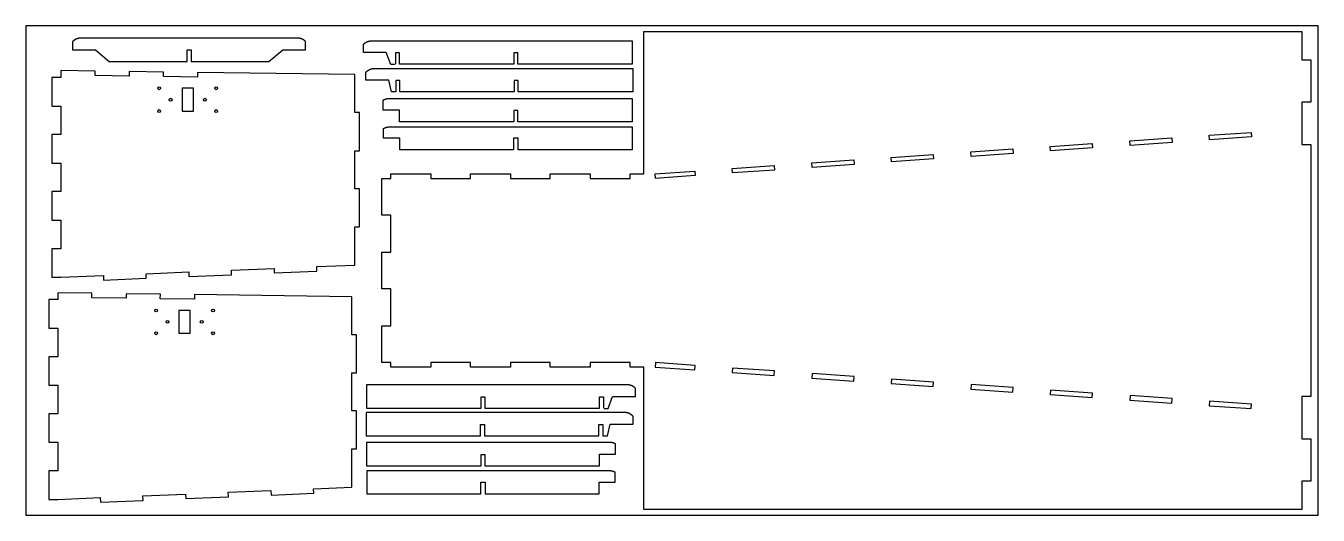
# Model space of a CAD drawing. Header units: inches. Extents: x -1514 to 1282, y -2074 to 286.
# Drawn here: x -571.7 to -458.2, y -513.2 to -470.2 of the extents above; entities that cross this region are included whole.
import ezdxf

# ---------------------------------------------------------------- set-up
doc = ezdxf.new("R2010")
doc.units = ezdxf.units.IN
doc.header["$LTSCALE"] = 0.1
doc.header["$MEASUREMENT"] = 0
doc.layers.add('pic', color=1, linetype='Continuous')

msp = doc.modelspace()

# ---------------------------------------------------------------- linework, layer by layer
at = {"color": 7, "linetype": 'Continuous', "lineweight": 25}
for points in [[(-459.62124, -510.17943), (-459.62124, -512.67943), (-517.42124, -512.67943), (-517.42124, -500.17943), (-518.62124, -500.17943), (-518.62124, -499.77917), (-522.12124, -499.77917), (-522.12124, -500.17917), (-525.62124, -500.17917), (-525.62124, -499.77917), (-529.12124, -499.77917), (-529.12124, -500.17943), (-532.62124, -500.17943), (-532.62124, -499.77917), (-536.12124, -499.77917), (-536.12124, -500.17943), (-539.62124, -500.17943), (-539.62124, -499.77917), (-540.42124, -499.77917), (-540.42124, -496.54015), (-539.62124, -496.54015), (-539.62124, -493.29966), (-540.42124, -493.29966), (-540.42124, -490.06063), (-539.62124, -490.06063), (-539.62124, -486.82015), (-540.42124, -486.82015), (-540.42124, -483.58112), (-539.62124, -483.58112), (-539.62124, -483.18086), (-536.12124, -483.18086), (-536.12124, -483.58112), (-532.62124, -483.58112), (-532.62124, -483.18086), (-529.12124, -483.18086), (-529.12124, -483.58112), (-525.62124, -483.58112), (-525.62124, -483.18112), (-522.12124, -483.18112), (-522.12124, -483.58112), (-518.62124, -483.58112), (-518.62124, -483.18086), (-517.42124, -483.18086), (-517.42124, -470.68086), (-459.62124, -470.68086), (-459.62124, -473.18086), (-458.82124, -473.18086), (-458.82124, -476.8995), (-459.62124, -476.8995), (-459.62124, -480.61815), (-458.82124, -480.61815), (-458.82124, -502.74215), (-459.62124, -502.74215), (-459.62124, -506.46079), (-458.82124, -506.46079), (-458.82124, -510.17943)], [(-557.5123, -473.30359), (-557.5123, -472.30359), (-557.16228, -472.30359), (-557.16392, -473.30359), (-550.33739, -473.30359), (-549.12472, -472.28345), (-547.10884, -472.28345), (-547.10884, -471.56116), (-547.11854, -471.55157), (-547.12086, -471.54929), (-547.12318, -471.54702), (-547.12552, -471.54476), (-547.12786, -471.54251), (-547.13021, -471.54026), (-547.13257, -471.53802), (-547.13494, -471.53579), (-547.13731, -471.53357), (-547.1397, -471.53135), (-547.14209, -471.52915), (-547.14449, -471.52695), (-547.14689, -471.52475), (-547.14931, -471.52257), (-547.15173, -471.52039), (-547.15416, -471.51822), (-547.15659, -471.51606), (-547.15904, -471.51391), (-547.16149, -471.51176), (-547.16395, -471.50962), (-547.16642, -471.5075), (-547.16889, -471.50537), (-547.17137, -471.50326), (-547.17386, -471.50115), (-547.17635, -471.49906), (-547.17886, -471.49697), (-547.18137, -471.49488), (-547.18388, -471.49281), (-547.18641, -471.49074), (-547.18894, -471.48869), (-547.19148, -471.48664), (-547.19402, -471.4846), (-547.19658, -471.48256), (-547.19913, -471.48054), (-547.2017, -471.47852), (-547.20427, -471.47651), (-547.20685, -471.47451), (-547.20944, -471.47252), (-547.21203, -471.47053), (-547.21463, -471.46856), (-547.21723, -471.46659), (-547.21984, -471.46463), (-547.22246, -471.46268), (-547.22509, -471.46074), (-547.22772, -471.45881), (-547.23035, -471.45688), (-547.233, -471.45496), (-547.23565, -471.45305), (-547.2383, -471.45115), (-547.24096, -471.44926), (-547.24363, -471.44738), (-547.2463, -471.4455), (-547.24898, -471.44364), (-547.25167, -471.44178), (-547.25436, -471.43993), (-547.25706, -471.43809), (-547.25976, -471.43626), (-547.26247, -471.43444), (-547.26518, -471.43262), (-547.26791, -471.43082), (-547.27063, -471.42902), (-547.27336, -471.42723), (-547.2761, -471.42545), (-547.27884, -471.42368), (-547.28159, -471.42192), (-547.28434, -471.42016), (-547.2871, -471.41842), (-547.28986, -471.41668), (-547.29263, -471.41496), (-547.29541, -471.41324), (-547.29819, -471.41153), (-547.30097, -471.40983), (-547.30376, -471.40814), (-547.30656, -471.40646), (-547.30936, -471.40478), (-547.31216, -471.40312), (-547.31497, -471.40147), (-547.31778, -471.39982), (-547.3206, -471.39818), (-547.32343, -471.39656), (-547.32626, -471.39494), (-547.32909, -471.39333), (-547.33193, -471.39173), (-547.33477, -471.39014), (-547.33762, -471.38855), (-547.34047, -471.38698), (-547.34332, -471.38542), (-547.34618, -471.38386), (-547.34905, -471.38232), (-547.35192, -471.38078), (-547.35479, -471.37926), (-547.35767, -471.37774), (-547.36055, -471.37623), (-547.36344, -471.37473), (-547.36633, -471.37324), (-547.36922, -471.37177), (-547.37212, -471.3703), (-547.37502, -471.36883), (-547.37793, -471.36738), (-547.38084, -471.36594), (-547.38375, -471.36451), (-547.38667, -471.36309), (-547.38959, -471.36168), (-547.39252, -471.36027), (-547.39545, -471.35888), (-547.39838, -471.35749), (-547.40132, -471.35612), (-547.40426, -471.35475), (-547.40721, -471.35339), (-547.41016, -471.35205), (-547.41312, -471.35071), (-547.41609, -471.34937), (-547.41905, -471.34805), (-547.42203, -471.34674), (-547.425, -471.34544), (-547.42798, -471.34414), (-547.43097, -471.34286), (-547.43396, -471.34158), (-547.43696, -471.34031), (-547.43997, -471.33905), (-547.44596, -471.33656), (-547.45199, -471.33411), (-547.45803, -471.33169), (-547.46409, -471.32931), (-547.47017, -471.32697), (-547.47626, -471.32466), (-547.48236, -471.32239), (-547.48848, -471.32015), (-547.49462, -471.31795), (-547.50076, -471.31579), (-547.50693, -471.31367), (-547.5131, -471.31158), (-547.51929, -471.30952), (-547.52549, -471.30751), (-547.5317, -471.30553), (-547.53793, -471.30359), (-547.54416, -471.30168), (-547.55041, -471.29981), (-547.55667, -471.29798), (-547.56294, -471.29619), (-547.56922, -471.29443), (-547.57551, -471.2927), (-547.58181, -471.29102), (-547.58811, -471.28937), (-547.59443, -471.28776), (-547.60076, -471.28619), (-547.60709, -471.28465), (-547.61344, -471.28315), (-547.61979, -471.28169), (-547.62614, -471.28026), (-547.63251, -471.27887), (-547.63888, -471.27752), (-547.64526, -471.27621), (-547.65164, -471.27493), (-547.65803, -471.27369), (-547.66443, -471.27249), (-547.67083, -471.27133), (-547.67723, -471.2702), (-547.68364, -471.26911), (-547.69005, -471.26806), (-547.69647, -471.26704), (-547.70289, -471.26607), (-547.70931, -471.26513), (-547.71574, -471.26422), (-547.72217, -471.26336), (-547.72858, -471.26254), (-547.73181, -471.26213), (-547.73343, -471.26194), (-547.73509, -471.26174), (-547.74156, -471.26098), (-547.74807, -471.26026), (-547.75458, -471.25957), (-547.76109, -471.25893), (-547.76761, -471.25832), (-547.77413, -471.25774), (-547.78066, -471.25721), (-547.78719, -471.25671), (-547.79372, -471.25625), (-547.80026, -471.25582), (-547.80679, -471.25543), (-547.81333, -471.25508), (-547.81987, -471.25477), (-547.82641, -471.25449), (-547.83296, -471.25425), (-547.8395, -471.25405), (-547.84604, -471.25389), (-547.85259, -471.25376), (-547.85913, -471.25366), (-547.86567, -471.25361), (-547.87218, -471.25359), (-566.80242, -471.25359), (-566.80915, -471.25361), (-566.81591, -471.25367), (-566.82268, -471.25377), (-566.82944, -471.25391), (-566.83621, -471.25408), (-566.84298, -471.2543), (-566.84974, -471.25456), (-566.85651, -471.25485), (-566.86327, -471.25519), (-566.87002, -471.25556), (-566.87342, -471.25577), (-566.8768, -471.25598), (-566.88018, -471.2562), (-566.88356, -471.25643), (-566.88693, -471.25668), (-566.89031, -471.25693), (-566.89369, -471.25719), (-566.89707, -471.25746), (-566.90044, -471.25774), (-566.90382, -471.25804), (-566.90719, -471.25834), (-566.91056, -471.25865), (-566.91393, -471.25897), (-566.9173, -471.2593), (-566.92067, -471.25964), (-566.92404, -471.26), (-566.92741, -471.26036), (-566.93078, -471.26073), (-566.93414, -471.26111), (-566.93751, -471.2615), (-566.94087, -471.2619), (-566.94423, -471.26231), (-566.94759, -471.26274), (-566.95095, -471.26317), (-566.9543, -471.26361), (-566.95766, -471.26406), (-566.96101, -471.26452), (-566.96437, -471.26499), (-566.96772, -471.26547), (-566.97106, -471.26596), (-566.9744, -471.26646), (-566.97608, -471.26672), (-566.97775, -471.26697), (-566.98106, -471.26749), (-566.98437, -471.26802), (-566.98768, -471.26855), (-566.991, -471.2691), (-566.99431, -471.26966), (-566.99762, -471.27023), (-567.00093, -471.2708), (-567.00424, -471.27139), (-567.00754, -471.27199), (-567.01085, -471.2726), (-567.01415, -471.27321), (-567.01746, -471.27384), (-567.02076, -471.27448), (-567.02406, -471.27513), (-567.02736, -471.27579), (-567.03066, -471.27646), (-567.03396, -471.27713), (-567.03725, -471.27782), (-567.04054, -471.27852), (-567.04384, -471.27923), (-567.04713, -471.27995), (-567.05041, -471.28068), (-567.0537, -471.28142), (-567.05699, -471.28217), (-567.06027, -471.28292), (-567.06355, -471.28369), (-567.06683, -471.28447), (-567.07011, -471.28526), (-567.07338, -471.28606), (-567.07666, -471.28687), (-567.07993, -471.28769), (-567.08319, -471.28852), (-567.08646, -471.28935), (-567.08973, -471.2902), (-567.09299, -471.29106), (-567.09625, -471.29193), (-567.0995, -471.29281), (-567.10276, -471.2937), (-567.10601, -471.2946), (-567.10926, -471.2955), (-567.11251, -471.29642), (-567.11575, -471.29735), (-567.11899, -471.29829), (-567.12223, -471.29924), (-567.12547, -471.30019), (-567.1287, -471.30116), (-567.13193, -471.30214), (-567.13516, -471.30313), (-567.13838, -471.30412), (-567.14161, -471.30513), (-567.14482, -471.30615), (-567.14804, -471.30717), (-567.15125, -471.30821), (-567.15446, -471.30926), (-567.15767, -471.31031), (-567.16087, -471.31138), (-567.16407, -471.31246), (-567.16726, -471.31354), (-567.17046, -471.31464), (-567.17365, -471.31574), (-567.17683, -471.31686), (-567.18001, -471.31798), (-567.18319, -471.31912), (-567.18637, -471.32026), (-567.18954, -471.32142), (-567.1927, -471.32258), (-567.19587, -471.32376), (-567.19903, -471.32494), (-567.20218, -471.32613), (-567.20533, -471.32734), (-567.20848, -471.32855), (-567.21162, -471.32977), (-567.21476, -471.33101), (-567.2179, -471.33225), (-567.22103, -471.3335), (-567.22416, -471.33476), (-567.22728, -471.33603), (-567.2304, -471.33731), (-567.23351, -471.3386), (-567.23662, -471.33991), (-567.23973, -471.34122), (-567.24283, -471.34254), (-567.24592, -471.34387), (-567.24901, -471.3452), (-567.2521, -471.34655), (-567.25518, -471.34791), (-567.25826, -471.34928), (-567.26133, -471.35066), (-567.2644, -471.35205), (-567.26746, -471.35344), (-567.27052, -471.35485), (-567.27357, -471.35627), (-567.27662, -471.35769), (-567.27967, -471.35913), (-567.2827, -471.36057), (-567.28574, -471.36203), (-567.28876, -471.36349), (-567.29179, -471.36497), (-567.2948, -471.36645), (-567.29781, -471.36795), (-567.30082, -471.36945), (-567.30382, -471.37096), (-567.30681, -471.37248), (-567.3098, -471.37401), (-567.31278, -471.37555), (-567.31576, -471.37711), (-567.31874, -471.37867), (-567.32171, -471.38024), (-567.32467, -471.38182), (-567.32764, -471.38342), (-567.33059, -471.38502), (-567.33355, -471.38663), (-567.33649, -471.38825), (-567.33944, -471.38989), (-567.34238, -471.39153), (-567.34531, -471.39318), (-567.34824, -471.39484), (-567.35116, -471.39652), (-567.35408, -471.3982), (-567.35699, -471.39989), (-567.3599, -471.40159), (-567.36281, -471.40331), (-567.36571, -471.40503), (-567.3686, -471.40676), (-567.37149, -471.4085), (-567.37437, -471.41025), (-567.37725, -471.41201), (-567.38012, -471.41379), (-567.38299, -471.41557), (-567.38585, -471.41736), (-567.3887, -471.41916), (-567.39155, -471.42096), (-567.3944, -471.42278), (-567.39724, -471.42461), (-567.40007, -471.42645), (-567.4029, -471.4283), (-567.40572, -471.43015), (-567.40853, -471.43202), (-567.41134, -471.4339), (-567.41415, -471.43578), (-567.41694, -471.43768), (-567.41974, -471.43958), (-567.42252, -471.44149), (-567.4253, -471.44341), (-567.42807, -471.44535), (-567.43084, -471.44729), (-567.4336, -471.44924), (-567.43635, -471.4512), (-567.4391, -471.45317), (-567.44184, -471.45514), (-567.44458, -471.45713), (-567.44731, -471.45913), (-567.45003, -471.46113), (-567.45274, -471.46315), (-567.45545, -471.46517), (-567.45815, -471.4672), (-567.46085, -471.46924), (-567.46353, -471.47129), (-567.46622, -471.47335), (-567.46889, -471.47542), (-567.47156, -471.4775), (-567.47422, -471.47958), (-567.47687, -471.48168), (-567.47951, -471.48378), (-567.48215, -471.48589), (-567.48478, -471.48801), (-567.48741, -471.49014), (-567.49002, -471.49228), (-567.49263, -471.49443), (-567.49523, -471.49658), (-567.49783, -471.49875), (-567.50041, -471.50092), (-567.50299, -471.5031), (-567.50556, -471.50529), (-567.50813, -471.50749), (-567.51068, -471.5097), (-567.51323, -471.51191), (-567.51577, -471.51414), (-567.5183, -471.51637), (-567.52083, -471.51861), (-567.52335, -471.52086), (-567.52585, -471.52312), (-567.52835, -471.52538), (-567.53085, -471.52766), (-567.53333, -471.52994), (-567.53581, -471.53223), (-567.53827, -471.53453), (-567.54073, -471.53684), (-567.54318, -471.53915), (-567.54562, -471.54148), (-567.54806, -471.54381), (-567.55048, -471.54615), (-567.5529, -471.5485), (-567.55531, -471.55085), (-567.55771, -471.55322), (-567.5601, -471.55559), (-567.56248, -471.55797), (-567.56485, -471.56036), (-567.56722, -471.56276), (-567.56957, -471.56516), (-567.57192, -471.56757), (-567.57425, -471.56999), (-567.57658, -471.57242), (-567.58576, -471.58207), (-567.58576, -472.28345), (-565.56988, -472.28345), (-564.3572, -473.30359)], [(-559.60678, -474.63919), (-559.60138, -474.23938), (-562.60381, -474.19878), (-562.60381, -474.59878), (-565.60353, -474.55821), (-565.60353, -474.15821), (-568.60353, -474.11764), (-568.60353, -474.71916), (-569.40353, -474.71916), (-569.40353, -477.22645), (-568.60353, -477.22645), (-568.60353, -479.73373), (-569.40353, -479.73373), (-569.40353, -482.24102), (-568.60353, -482.24102), (-568.60353, -484.7483), (-569.40353, -484.7483), (-569.40353, -487.25559), (-568.60353, -487.25559), (-568.60353, -489.76288), (-569.40353, -489.76288), (-569.40353, -492.27016), (-568.60353, -492.27016), (-564.8733, -492.11558), (-564.85675, -492.51509), (-561.10996, -492.35983), (-561.12652, -491.96032), (-557.37973, -491.80505), (-557.36318, -492.20456), (-553.61639, -492.0493), (-553.63295, -491.64979), (-549.88617, -491.49453), (-549.86961, -491.89403), (-546.12283, -491.73877), (-546.13938, -491.33926), (-542.77604, -491.19989), (-542.77604, -487.84058), (-542.37604, -487.84058), (-542.37604, -484.49717), (-542.77604, -484.49717), (-542.77604, -481.15375), (-542.37604, -481.15375), (-542.37604, -477.81034), (-542.77604, -477.81034), (-542.77604, -474.46692), (-556.60165, -474.27995), (-556.60706, -474.67976)], [(-539.18266, -474.97653), (-539.18266, -475.97653), (-539.57012, -475.97653), (-539.81876, -474.95653), (-541.82412, -474.95653), (-541.82412, -474.26743), (-541.81553, -474.25789), (-541.81333, -474.25546), (-541.81111, -474.25304), (-541.80889, -474.25062), (-541.80666, -474.24821), (-541.80442, -474.24581), (-541.80218, -474.24341), (-541.79992, -474.24102), (-541.79766, -474.23864), (-541.79539, -474.23626), (-541.79311, -474.2339), (-541.79082, -474.23154), (-541.78852, -474.22918), (-541.78622, -474.22684), (-541.7839, -474.2245), (-541.78158, -474.22216), (-541.77925, -474.21984), (-541.77691, -474.21752), (-541.77457, -474.21521), (-541.77222, -474.21291), (-541.76986, -474.21061), (-541.76749, -474.20833), (-541.76511, -474.20605), (-541.76273, -474.20377), (-541.76033, -474.20151), (-541.75793, -474.19925), (-541.75553, -474.197), (-541.75311, -474.19476), (-541.75069, -474.19252), (-541.74826, -474.1903), (-541.74582, -474.18808), (-541.74338, -474.18586), (-541.74092, -474.18366), (-541.73846, -474.18146), (-541.736, -474.17928), (-541.73352, -474.17709), (-541.73104, -474.17492), (-541.72855, -474.17276), (-541.72606, -474.1706), (-541.72355, -474.16845), (-541.72104, -474.16631), (-541.71852, -474.16418), (-541.716, -474.16205), (-541.71347, -474.15994), (-541.71093, -474.15783), (-541.70838, -474.15573), (-541.70583, -474.15364), (-541.70327, -474.15155), (-541.70071, -474.14948), (-541.69814, -474.14741), (-541.69556, -474.14535), (-541.69297, -474.1433), (-541.69038, -474.14126), (-541.68778, -474.13923), (-541.68517, -474.1372), (-541.68256, -474.13518), (-541.67994, -474.13318), (-541.67732, -474.13118), (-541.67469, -474.12919), (-541.67205, -474.1272), (-541.66941, -474.12523), (-541.66676, -474.12327), (-541.6641, -474.12131), (-541.66144, -474.11936), (-541.65877, -474.11742), (-541.65609, -474.11549), (-541.65341, -474.11357), (-541.65072, -474.11166), (-541.64803, -474.10975), (-541.64533, -474.10786), (-541.64263, -474.10597), (-541.63992, -474.1041), (-541.6372, -474.10223), (-541.63448, -474.10037), (-541.63175, -474.09852), (-541.62902, -474.09668), (-541.62628, -474.09485), (-541.62353, -474.09303), (-541.62078, -474.09122), (-541.61802, -474.08941), (-541.61526, -474.08762), (-541.61249, -474.08583), (-541.60972, -474.08406), (-541.60694, -474.08229), (-541.60416, -474.08053), (-541.60137, -474.07879), (-541.59858, -474.07705), (-541.59578, -474.07532), (-541.59297, -474.0736), (-541.59016, -474.07189), (-541.58735, -474.07019), (-541.58453, -474.0685), (-541.5817, -474.06682), (-541.57887, -474.06515), (-541.57604, -474.06349), (-541.5732, -474.06184), (-541.57035, -474.06019), (-541.5675, -474.05856), (-541.56465, -474.05694), (-541.56179, -474.05533), (-541.55892, -474.05372), (-541.55605, -474.05213), (-541.55318, -474.05055), (-541.5503, -474.04898), (-541.54742, -474.04741), (-541.54453, -474.04586), (-541.54163, -474.04431), (-541.53873, -474.04278), (-541.53582, -474.04125), (-541.53291, -474.03974), (-541.52999, -474.03823), (-541.52706, -474.03673), (-541.52413, -474.03524), (-541.5212, -474.03376), (-541.51825, -474.03229), (-541.51531, -474.03083), (-541.51236, -474.02938), (-541.5094, -474.02794), (-541.50644, -474.02651), (-541.50347, -474.02509), (-541.5005, -474.02367), (-541.49752, -474.02227), (-541.49454, -474.02088), (-541.49155, -474.01949), (-541.48856, -474.01812), (-541.48556, -474.01675), (-541.48256, -474.0154), (-541.47955, -474.01405), (-541.47654, -474.01272), (-541.47352, -474.01139), (-541.4705, -474.01007), (-541.46747, -474.00877), (-541.46444, -474.00747), (-541.46141, -474.00618), (-541.45837, -474.00491), (-541.45532, -474.00364), (-541.45228, -474.00238), (-541.44922, -474.00113), (-541.44617, -473.99989), (-541.44311, -473.99867), (-541.44004, -473.99745), (-541.43697, -473.99624), (-541.4339, -473.99504), (-541.43082, -473.99385), (-541.42774, -473.99267), (-541.42465, -473.9915), (-541.42156, -473.99034), (-541.41847, -473.98919), (-541.41537, -473.98805), (-541.41227, -473.98692), (-541.40917, -473.98581), (-541.40606, -473.9847), (-541.40295, -473.9836), (-541.39984, -473.98251), (-541.39672, -473.98143), (-541.39359, -473.98036), (-541.39047, -473.9793), (-541.38734, -473.97825), (-541.38421, -473.97721), (-541.38107, -473.97619), (-541.37793, -473.97517), (-541.37479, -473.97416), (-541.37165, -473.97316), (-541.3685, -473.97217), (-541.36535, -473.9712), (-541.36219, -473.97023), (-541.35904, -473.96927), (-541.35588, -473.96833), (-541.35271, -473.96739), (-541.34955, -473.96647), (-541.34638, -473.96555), (-541.34321, -473.96464), (-541.34004, -473.96375), (-541.33686, -473.96287), (-541.33368, -473.96199), (-541.3305, -473.96113), (-541.32731, -473.96027), (-541.32413, -473.95943), (-541.32094, -473.9586), (-541.31775, -473.95778), (-541.31456, -473.95697), (-541.31136, -473.95617), (-541.30816, -473.95538), (-541.30496, -473.9546), (-541.30176, -473.95383), (-541.29856, -473.95307), (-541.29535, -473.95232), (-541.29214, -473.95158), (-541.28893, -473.95086), (-541.28572, -473.95014), (-541.28251, -473.94944), (-541.27929, -473.94874), (-541.27607, -473.94806), (-541.27285, -473.94738), (-541.26963, -473.94672), (-541.26641, -473.94607), (-541.26319, -473.94543), (-541.25996, -473.9448), (-541.25674, -473.94418), (-541.25351, -473.94357), (-541.25028, -473.94297), (-541.24705, -473.94239), (-541.24382, -473.94181), (-541.24059, -473.94125), (-541.23735, -473.94069), (-541.23411, -473.94015), (-541.23084, -473.93961), (-541.22757, -473.93909), (-541.2243, -473.93857), (-541.22102, -473.93806), (-541.21774, -473.93757), (-541.21446, -473.93709), (-541.21118, -473.93661), (-541.20789, -473.93615), (-541.20461, -473.9357), (-541.20132, -473.93526), (-541.19803, -473.93483), (-541.19474, -473.93441), (-541.19145, -473.934), (-541.18815, -473.9336), (-541.18486, -473.93322), (-541.18156, -473.93284), (-541.17826, -473.93248), (-541.17496, -473.93212), (-541.17166, -473.93178), (-541.16836, -473.93145), (-541.16506, -473.93112), (-541.16175, -473.93081), (-541.15845, -473.93051), (-541.15514, -473.93022), (-541.15183, -473.92995), (-541.14853, -473.92968), (-541.14522, -473.92942), (-541.14191, -473.92918), (-541.1386, -473.92894), (-541.13529, -473.92872), (-541.13197, -473.9285), (-541.12866, -473.9283), (-541.12535, -473.92811), (-541.12203, -473.92793), (-541.11872, -473.92776), (-541.11541, -473.9276), (-541.11209, -473.92745), (-541.10878, -473.92732), (-541.10546, -473.92719), (-541.10215, -473.92708), (-541.09883, -473.92697), (-541.09552, -473.92688), (-541.0922, -473.9268), (-541.08888, -473.92673), (-541.08557, -473.92667), (-541.08225, -473.92662), (-541.07894, -473.92658), (-541.07562, -473.92655), (-541.07231, -473.92653), (-541.06902, -473.92653), (-518.38266, -473.92653), (-518.38266, -475.97653), (-528.43266, -475.97653), (-528.43266, -474.97653), (-528.78266, -474.97653), (-528.78266, -475.97653), (-538.83266, -475.97653), (-538.83266, -474.97653)], [(-557.9697, -475.6715), (-557.9697, -477.6715), (-556.9697, -477.6715), (-556.9697, -475.6715)], [(-528.82094, -477.60957), (-528.82094, -478.60957), (-538.87094, -478.60957), (-538.87094, -477.58956), (-540.29218, -477.58956), (-540.29218, -476.70207), (-540.27608, -476.69284), (-540.27249, -476.69081), (-540.26889, -476.68879), (-540.26528, -476.68678), (-540.26167, -476.68479), (-540.25804, -476.68281), (-540.25441, -476.68085), (-540.25077, -476.6789), (-540.24712, -476.67696), (-540.24345, -476.67504), (-540.23979, -476.67314), (-540.23611, -476.67125), (-540.23242, -476.66937), (-540.22873, -476.66751), (-540.22502, -476.66567), (-540.22131, -476.66384), (-540.21759, -476.66202), (-540.21386, -476.66022), (-540.21013, -476.65844), (-540.20639, -476.65667), (-540.20263, -476.65491), (-540.19888, -476.65317), (-540.19511, -476.65144), (-540.19134, -476.64973), (-540.18755, -476.64804), (-540.18377, -476.64636), (-540.17997, -476.64469), (-540.17617, -476.64304), (-540.17236, -476.64141), (-540.16854, -476.63979), (-540.16472, -476.63819), (-540.16089, -476.6366), (-540.15705, -476.63503), (-540.15321, -476.63347), (-540.14936, -476.63193), (-540.1455, -476.6304), (-540.14164, -476.62889), (-540.13777, -476.62739), (-540.13389, -476.62592), (-540.13001, -476.62445), (-540.12613, -476.623), (-540.12223, -476.62157), (-540.11833, -476.62015), (-540.11443, -476.61875), (-540.11052, -476.61737), (-540.10661, -476.616), (-540.10269, -476.61464), (-540.09876, -476.6133), (-540.09483, -476.61198), (-540.09089, -476.61068), (-540.08695, -476.60939), (-540.08301, -476.60811), (-540.07906, -476.60685), (-540.0751, -476.60561), (-540.07114, -476.60439), (-540.06718, -476.60318), (-540.06321, -476.60198), (-540.05923, -476.60081), (-540.05526, -476.59964), (-540.05128, -476.5985), (-540.04729, -476.59737), (-540.0433, -476.59626), (-540.03931, -476.59516), (-540.03531, -476.59408), (-540.03131, -476.59302), (-540.0273, -476.59197), (-540.02329, -476.59094), (-540.01928, -476.58993), (-540.01527, -476.58893), (-540.01125, -476.58795), (-540.00723, -476.58699), (-540.0032, -476.58604), (-539.99918, -476.58511), (-539.99515, -476.5842), (-539.99111, -476.5833), (-539.98708, -476.58242), (-539.98304, -476.58156), (-539.979, -476.58071), (-539.97496, -476.57988), (-539.97091, -476.57907), (-539.96686, -476.57827), (-539.96281, -476.5775), (-539.95875, -476.57673), (-539.95466, -476.57598), (-539.95056, -476.57525), (-539.94646, -476.57453), (-539.94236, -476.57383), (-539.93825, -476.57314), (-539.93414, -476.57247), (-539.93002, -476.57182), (-539.92591, -476.57119), (-539.92178, -476.57057), (-539.91766, -476.56997), (-539.91353, -476.56938), (-539.90941, -476.56882), (-539.90527, -476.56827), (-539.90114, -476.56773), (-539.897, -476.56722), (-539.89287, -476.56672), (-539.88872, -476.56623), (-539.88458, -476.56577), (-539.88044, -476.56532), (-539.87629, -476.56488), (-539.87214, -476.56447), (-539.86799, -476.56407), (-539.86384, -476.56369), (-539.85969, -476.56332), (-539.85553, -476.56297), (-539.85137, -476.56264), (-539.84722, -476.56233), (-539.84306, -476.56203), (-539.8389, -476.56175), (-539.83474, -476.56149), (-539.83058, -476.56124), (-539.82642, -476.56101), (-539.82225, -476.5608), (-539.81809, -476.5606), (-539.81393, -476.56042), (-539.80976, -476.56026), (-539.8056, -476.56012), (-539.80144, -476.55999), (-539.79727, -476.55988), (-539.79311, -476.55978), (-539.78895, -476.55971), (-539.78478, -476.55965), (-539.78062, -476.5596), (-539.77646, -476.55958), (-539.77232, -476.55957), (-518.42094, -476.55957), (-518.42094, -478.60957), (-528.47094, -478.60957), (-528.47094, -477.60957)], [(-528.84594, -480.06237), (-528.84594, -481.06237), (-538.84594, -481.06237), (-538.84594, -480.04237), (-540.26718, -480.04237), (-540.26718, -479.19436), (-540.26369, -479.19236), (-540.26019, -479.19038), (-540.25669, -479.18841), (-540.25317, -479.18645), (-540.24965, -479.18451), (-540.24611, -479.18258), (-540.24257, -479.18067), (-540.23902, -479.17877), (-540.23546, -479.17688), (-540.23189, -479.17501), (-540.22831, -479.17315), (-540.22473, -479.17131), (-540.22113, -479.16948), (-540.21753, -479.16767), (-540.21392, -479.16587), (-540.2103, -479.16408), (-540.20667, -479.16231), (-540.20304, -479.16056), (-540.19939, -479.15882), (-540.19574, -479.15709), (-540.19208, -479.15538), (-540.18842, -479.15368), (-540.18474, -479.152), (-540.18106, -479.15033), (-540.17737, -479.14867), (-540.17368, -479.14703), (-540.16998, -479.14541), (-540.16627, -479.1438), (-540.16255, -479.14221), (-540.15883, -479.14063), (-540.1551, -479.13906), (-540.15136, -479.13751), (-540.14761, -479.13598), (-540.14387, -479.13446), (-540.14011, -479.13296), (-540.13635, -479.13147), (-540.13258, -479.12999), (-540.1288, -479.12853), (-540.12502, -479.12709), (-540.12124, -479.12566), (-540.11744, -479.12425), (-540.11365, -479.12285), (-540.10984, -479.12147), (-540.10603, -479.1201), (-540.10222, -479.11875), (-540.0984, -479.11741), (-540.09457, -479.11609), (-540.09074, -479.11479), (-540.08691, -479.1135), (-540.08307, -479.11222), (-540.07922, -479.11096), (-540.07537, -479.10972), (-540.07152, -479.10849), (-540.06766, -479.10728), (-540.0638, -479.10608), (-540.05993, -479.1049), (-540.05606, -479.10374), (-540.05218, -479.10259), (-540.0483, -479.10146), (-540.04442, -479.10034), (-540.04053, -479.09924), (-540.03664, -479.09816), (-540.03274, -479.09709), (-540.02884, -479.09603), (-540.02494, -479.095), (-540.02103, -479.09398), (-540.01712, -479.09297), (-540.01321, -479.09198), (-540.00929, -479.09101), (-540.00537, -479.09005), (-540.00145, -479.08911), (-539.99753, -479.08819), (-539.9936, -479.08728), (-539.98967, -479.08639), (-539.98574, -479.08552), (-539.9818, -479.08466), (-539.97786, -479.08382), (-539.97392, -479.08299), (-539.96998, -479.08218), (-539.96604, -479.08139), (-539.96209, -479.08062), (-539.95814, -479.07986), (-539.95419, -479.07911), (-539.9502, -479.07838), (-539.9462, -479.07766), (-539.9422, -479.07696), (-539.9382, -479.07628), (-539.93419, -479.07561), (-539.93018, -479.07496), (-539.92616, -479.07432), (-539.92215, -479.07371), (-539.91813, -479.0731), (-539.91411, -479.07252), (-539.91008, -479.07195), (-539.90605, -479.07139), (-539.90202, -479.07086), (-539.89799, -479.07034), (-539.89395, -479.06983), (-539.88992, -479.06934), (-539.88588, -479.06887), (-539.88184, -479.06842), (-539.87779, -479.06798), (-539.87375, -479.06756), (-539.8697, -479.06715), (-539.86565, -479.06676), (-539.8616, -479.06639), (-539.85755, -479.06603), (-539.85349, -479.06569), (-539.84944, -479.06537), (-539.84538, -479.06506), (-539.84133, -479.06477), (-539.83727, -479.0645), (-539.83321, -479.06424), (-539.82915, -479.064), (-539.82509, -479.06378), (-539.82103, -479.06357), (-539.81697, -479.06338), (-539.81291, -479.0632), (-539.80884, -479.06305), (-539.80478, -479.0629), (-539.80072, -479.06278), (-539.79666, -479.06267), (-539.7926, -479.06258), (-539.78854, -479.06251), (-539.78447, -479.06245), (-539.78041, -479.06241), (-539.77635, -479.06238), (-539.77229, -479.06237), (-518.44594, -479.06237), (-518.44594, -481.06237), (-528.44594, -481.06237), (-528.44594, -480.06237)], [(-474.70119, -480.68337), (-474.72886, -480.28504), (-471.03738, -480.02864), (-471.00972, -480.42698)], [(-467.74568, -479.80001), (-464.05525, -479.54368), (-464.02759, -479.94202), (-467.71801, -480.19834)], [(-488.66754, -481.65343), (-488.69521, -481.2551), (-485.00165, -480.99856), (-484.97398, -481.39689)], [(-481.71203, -480.77007), (-478.01952, -480.5136), (-477.99185, -480.91193), (-481.68437, -481.1684)], [(-502.63389, -482.62349), (-502.66156, -482.22516), (-498.96591, -481.96847), (-498.93824, -482.3668)], [(-495.65072, -482.13846), (-495.67838, -481.74013), (-491.98378, -481.48351), (-491.95611, -481.88185)], [(-509.61707, -483.10852), (-509.64474, -482.71019), (-505.94804, -482.45343), (-505.92037, -482.85176)], [(-559.87801, -494.16146), (-559.8726, -493.76165), (-562.87503, -493.72105), (-562.87503, -494.12105), (-565.87476, -494.08048), (-565.87476, -493.68048), (-568.87476, -493.63991), (-568.87476, -494.24143), (-569.67476, -494.24143), (-569.67476, -496.74872), (-568.87476, -496.74872), (-568.87476, -499.256), (-569.67476, -499.256), (-569.67476, -501.76329), (-568.87476, -501.76329), (-568.87476, -504.27057), (-569.67476, -504.27057), (-569.67476, -506.77786), (-568.87476, -506.77786), (-568.87476, -509.28515), (-569.67476, -509.28515), (-569.67476, -511.79243), (-568.87476, -511.79243), (-565.14453, -511.63785), (-565.12797, -512.03736), (-561.38119, -511.8821), (-561.39775, -511.48259), (-557.65096, -511.32732), (-557.63441, -511.72683), (-553.88762, -511.57157), (-553.90418, -511.17206), (-550.15739, -511.0168), (-550.14084, -511.4163), (-546.39405, -511.26104), (-546.41061, -510.86153), (-543.04727, -510.72216), (-543.04727, -507.36285), (-542.64727, -507.36285), (-542.64727, -504.01944), (-543.04727, -504.01944), (-543.04727, -500.67602), (-542.64727, -500.67602), (-542.64727, -497.33261), (-543.04727, -497.33261), (-543.04727, -493.98919), (-556.87288, -493.80222), (-556.87828, -494.20203)], [(-558.24093, -495.19377), (-558.24093, -497.19377), (-557.24093, -497.19377), (-557.24093, -495.19377)], [(-509.61707, -500.25177), (-509.64474, -500.6501), (-505.94804, -500.90686), (-505.92037, -500.50853)], [(-502.63389, -500.7368), (-502.66156, -501.13513), (-498.96591, -501.39182), (-498.93824, -500.99349)], [(-495.65072, -501.22183), (-495.67838, -501.62016), (-491.98378, -501.87678), (-491.95611, -501.47844)], [(-488.66754, -501.70686), (-488.69521, -502.10519), (-485.00165, -502.36174), (-484.97398, -501.9634)], [(-481.71203, -502.59022), (-478.01952, -502.84669), (-477.99185, -502.44836), (-481.68437, -502.19189)], [(-474.70119, -502.67692), (-474.72886, -503.07525), (-471.03738, -503.33165), (-471.00972, -502.93332)], [(-467.74568, -503.56028), (-464.05525, -503.81661), (-464.02759, -503.41827), (-467.71801, -503.16195)], [(-520.99753, -505.20717), (-520.99753, -506.20717), (-520.61008, -506.20717), (-520.36144, -505.18717), (-518.35607, -505.18717), (-518.35607, -504.49807), (-518.36466, -504.48853), (-518.36687, -504.4861), (-518.36908, -504.48368), (-518.3713, -504.48126), (-518.37353, -504.47885), (-518.37577, -504.47645), (-518.37802, -504.47405), (-518.38027, -504.47166), (-518.38254, -504.46928), (-518.38481, -504.4669), (-518.38709, -504.46454), (-518.38938, -504.46218), (-518.39167, -504.45982), (-518.39398, -504.45748), (-518.39629, -504.45514), (-518.39861, -504.4528), (-518.40094, -504.45048), (-518.40328, -504.44816), (-518.40563, -504.44585), (-518.40798, -504.44355), (-518.41034, -504.44125), (-518.41271, -504.43897), (-518.41508, -504.43669), (-518.41747, -504.43441), (-518.41986, -504.43215), (-518.42226, -504.42989), (-518.42467, -504.42764), (-518.42708, -504.4254), (-518.42951, -504.42316), (-518.43194, -504.42094), (-518.43437, -504.41872), (-518.43682, -504.4165), (-518.43927, -504.4143), (-518.44173, -504.4121), (-518.4442, -504.40992), (-518.44667, -504.40773), (-518.44915, -504.40556), (-518.45164, -504.4034), (-518.45414, -504.40124), (-518.45664, -504.39909), (-518.45915, -504.39695), (-518.46167, -504.39482), (-518.4642, -504.39269), (-518.46673, -504.39058), (-518.46926, -504.38847), (-518.47181, -504.38637), (-518.47436, -504.38428), (-518.47692, -504.38219), (-518.47949, -504.38012), (-518.48206, -504.37805), (-518.48464, -504.37599), (-518.48722, -504.37394), (-518.48982, -504.3719), (-518.49242, -504.36987), (-518.49502, -504.36784), (-518.49763, -504.36583), (-518.50025, -504.36382), (-518.50288, -504.36182), (-518.50551, -504.35983), (-518.50815, -504.35784), (-518.51079, -504.35587), (-518.51344, -504.35391), (-518.5161, -504.35195), (-518.51876, -504.35), (-518.52143, -504.34806), (-518.5241, -504.34613), (-518.52678, -504.34421), (-518.52947, -504.3423), (-518.53216, -504.34039), (-518.53486, -504.3385), (-518.53757, -504.33661), (-518.54028, -504.33474), (-518.54299, -504.33287), (-518.54572, -504.33101), (-518.54845, -504.32916), (-518.55118, -504.32732), (-518.55392, -504.32549), (-518.55666, -504.32367), (-518.55941, -504.32186), (-518.56217, -504.32005), (-518.56493, -504.31826), (-518.5677, -504.31647), (-518.57047, -504.3147), (-518.57325, -504.31293), (-518.57604, -504.31117), (-518.57882, -504.30943), (-518.58162, -504.30769), (-518.58442, -504.30596), (-518.58722, -504.30424), (-518.59003, -504.30253), (-518.59285, -504.30083), (-518.59567, -504.29914), (-518.59849, -504.29746), (-518.60132, -504.29579), (-518.60416, -504.29413), (-518.607, -504.29248), (-518.60984, -504.29083), (-518.61269, -504.2892), (-518.61555, -504.28758), (-518.61841, -504.28597), (-518.62127, -504.28436), (-518.62414, -504.28277), (-518.62701, -504.28119), (-518.62989, -504.27962), (-518.63278, -504.27805), (-518.63567, -504.2765), (-518.63857, -504.27495), (-518.64147, -504.27342), (-518.64438, -504.27189), (-518.64729, -504.27038), (-518.65021, -504.26887), (-518.65313, -504.26737), (-518.65606, -504.26588), (-518.659, -504.2644), (-518.66194, -504.26293), (-518.66489, -504.26147), (-518.66784, -504.26002), (-518.6708, -504.25858), (-518.67376, -504.25715), (-518.67673, -504.25573), (-518.6797, -504.25431), (-518.68268, -504.25291), (-518.68566, -504.25152), (-518.68865, -504.25013), (-518.69164, -504.24876), (-518.69464, -504.24739), (-518.69764, -504.24604), (-518.70065, -504.24469), (-518.70366, -504.24336), (-518.70668, -504.24203), (-518.7097, -504.24071), (-518.71272, -504.23941), (-518.71575, -504.23811), (-518.71879, -504.23682), (-518.72183, -504.23555), (-518.72487, -504.23428), (-518.72792, -504.23302), (-518.73097, -504.23177), (-518.73403, -504.23053), (-518.73709, -504.22931), (-518.74015, -504.22809), (-518.74322, -504.22688), (-518.7463, -504.22568), (-518.74937, -504.22449), (-518.75246, -504.22331), (-518.75554, -504.22214), (-518.75863, -504.22098), (-518.76172, -504.21983), (-518.76482, -504.21869), (-518.76792, -504.21757), (-518.77103, -504.21645), (-518.77413, -504.21534), (-518.77724, -504.21424), (-518.78036, -504.21315), (-518.78348, -504.21207), (-518.7866, -504.211), (-518.78973, -504.20994), (-518.79285, -504.20889), (-518.79599, -504.20785), (-518.79912, -504.20683), (-518.80226, -504.20581), (-518.8054, -504.2048), (-518.80855, -504.2038), (-518.8117, -504.20281), (-518.81485, -504.20184), (-518.818, -504.20087), (-518.82116, -504.19991), (-518.82432, -504.19897), (-518.82748, -504.19803), (-518.83065, -504.19711), (-518.83381, -504.19619), (-518.83699, -504.19528), (-518.84016, -504.19439), (-518.84334, -504.19351), (-518.84651, -504.19263), (-518.8497, -504.19177), (-518.85288, -504.19091), (-518.85607, -504.19007), (-518.85926, -504.18924), (-518.86245, -504.18842), (-518.86564, -504.18761), (-518.86884, -504.18681), (-518.87203, -504.18602), (-518.87523, -504.18524), (-518.87844, -504.18447), (-518.88164, -504.18371), (-518.88485, -504.18296), (-518.88805, -504.18222), (-518.89126, -504.1815), (-518.89448, -504.18078), (-518.89769, -504.18008), (-518.9009, -504.17938), (-518.90412, -504.1787), (-518.90734, -504.17802), (-518.91056, -504.17736), (-518.91378, -504.17671), (-518.91701, -504.17607), (-518.92023, -504.17544), (-518.92346, -504.17482), (-518.92669, -504.17421), (-518.92991, -504.17361), (-518.93315, -504.17303), (-518.93638, -504.17245), (-518.93961, -504.17189), (-518.94284, -504.17133), (-518.94608, -504.17079), (-518.94935, -504.17025), (-518.95262, -504.16973), (-518.9559, -504.16921), (-518.95918, -504.1687), (-518.96245, -504.16821), (-518.96573, -504.16773), (-518.96902, -504.16725), (-518.9723, -504.16679), (-518.97559, -504.16634), (-518.97888, -504.1659), (-518.98216, -504.16547), (-518.98546, -504.16505), (-518.98875, -504.16464), (-518.99204, -504.16424), (-518.99534, -504.16386), (-518.99863, -504.16348), (-519.00193, -504.16312), (-519.00523, -504.16276), (-519.00853, -504.16242), (-519.01184, -504.16209), (-519.01514, -504.16176), (-519.01844, -504.16145), (-519.02175, -504.16115), (-519.02505, -504.16086), (-519.02836, -504.16059), (-519.03167, -504.16032), (-519.03498, -504.16006), (-519.03829, -504.15982), (-519.0416, -504.15958), (-519.04491, -504.15936), (-519.04822, -504.15914), (-519.05153, -504.15894), (-519.05485, -504.15875), (-519.05816, -504.15857), (-519.06147, -504.1584), (-519.06479, -504.15824), (-519.0681, -504.15809), (-519.07142, -504.15796), (-519.07473, -504.15783), (-519.07805, -504.15772), (-519.08136, -504.15761), (-519.08468, -504.15752), (-519.088, -504.15744), (-519.09131, -504.15737), (-519.09463, -504.15731), (-519.09794, -504.15726), (-519.10126, -504.15722), (-519.10457, -504.15719), (-519.10789, -504.15717), (-519.11118, -504.15717), (-541.79753, -504.15717), (-541.79753, -506.20717), (-531.74753, -506.20717), (-531.74753, -505.20717), (-531.39753, -505.20717), (-531.39753, -506.20717), (-521.34753, -506.20717), (-521.34753, -505.20717)], [(-531.35925, -507.84021), (-531.35925, -508.84021), (-521.30925, -508.84021), (-521.30925, -507.8202), (-519.88802, -507.8202), (-519.88802, -506.93271), (-519.90412, -506.92348), (-519.90771, -506.92145), (-519.9113, -506.91943), (-519.91491, -506.91742), (-519.91853, -506.91543), (-519.92215, -506.91345), (-519.92579, -506.91149), (-519.92943, -506.90954), (-519.93308, -506.9076), (-519.93674, -506.90568), (-519.94041, -506.90378), (-519.94409, -506.90189), (-519.94777, -506.90001), (-519.95147, -506.89815), (-519.95517, -506.89631), (-519.95888, -506.89448), (-519.9626, -506.89266), (-519.96633, -506.89086), (-519.97007, -506.88908), (-519.97381, -506.88731), (-519.97756, -506.88555), (-519.98132, -506.88381), (-519.98509, -506.88208), (-519.98886, -506.88037), (-519.99264, -506.87868), (-519.99643, -506.877), (-520.00022, -506.87533), (-520.00403, -506.87368), (-520.00784, -506.87205), (-520.01165, -506.87043), (-520.01548, -506.86883), (-520.01931, -506.86724), (-520.02314, -506.86567), (-520.02699, -506.86411), (-520.03084, -506.86257), (-520.03469, -506.86104), (-520.03856, -506.85953), (-520.04243, -506.85803), (-520.0463, -506.85656), (-520.05018, -506.85509), (-520.05407, -506.85364), (-520.05796, -506.85221), (-520.06186, -506.85079), (-520.06576, -506.84939), (-520.06967, -506.84801), (-520.07359, -506.84664), (-520.07751, -506.84528), (-520.08143, -506.84394), (-520.08537, -506.84262), (-520.0893, -506.84132), (-520.09324, -506.84003), (-520.09719, -506.83875), (-520.10114, -506.83749), (-520.10509, -506.83625), (-520.10905, -506.83503), (-520.11302, -506.83382), (-520.11699, -506.83262), (-520.12096, -506.83145), (-520.12494, -506.83028), (-520.12892, -506.82914), (-520.13291, -506.82801), (-520.1369, -506.8269), (-520.14089, -506.8258), (-520.14489, -506.82472), (-520.14889, -506.82366), (-520.15289, -506.82261), (-520.1569, -506.82158), (-520.16091, -506.82057), (-520.16493, -506.81957), (-520.16894, -506.81859), (-520.17297, -506.81763), (-520.17699, -506.81668), (-520.18102, -506.81575), (-520.18505, -506.81484), (-520.18908, -506.81394), (-520.19312, -506.81306), (-520.19716, -506.8122), (-520.2012, -506.81135), (-520.20524, -506.81052), (-520.20928, -506.80971), (-520.21333, -506.80891), (-520.21738, -506.80814), (-520.22144, -506.80737), (-520.22553, -506.80662), (-520.22963, -506.80589), (-520.23373, -506.80517), (-520.23784, -506.80447), (-520.24195, -506.80378), (-520.24606, -506.80311), (-520.25017, -506.80246), (-520.25429, -506.80183), (-520.25841, -506.80121), (-520.26253, -506.80061), (-520.26666, -506.80002), (-520.27079, -506.79946), (-520.27492, -506.79891), (-520.27905, -506.79837), (-520.28319, -506.79786), (-520.28733, -506.79736), (-520.29147, -506.79687), (-520.29561, -506.79641), (-520.29976, -506.79596), (-520.30391, -506.79552), (-520.30805, -506.79511), (-520.3122, -506.79471), (-520.31636, -506.79433), (-520.32051, -506.79396), (-520.32466, -506.79361), (-520.32882, -506.79328), (-520.33298, -506.79297), (-520.33714, -506.79267), (-520.3413, -506.79239), (-520.34546, -506.79213), (-520.34962, -506.79188), (-520.35378, -506.79165), (-520.35794, -506.79144), (-520.3621, -506.79124), (-520.36627, -506.79106), (-520.37043, -506.7909), (-520.37459, -506.79076), (-520.37876, -506.79063), (-520.38292, -506.79052), (-520.38709, -506.79042), (-520.39125, -506.79035), (-520.39541, -506.79029), (-520.39958, -506.79024), (-520.40374, -506.79022), (-520.40788, -506.79021), (-541.75925, -506.79021), (-541.75925, -508.84021), (-531.70925, -508.84021), (-531.70925, -507.84021)], [(-531.33425, -510.29301), (-531.33425, -511.29301), (-521.33425, -511.29301), (-521.33425, -510.27301), (-519.91302, -510.27301), (-519.91302, -509.425), (-519.9165, -509.423), (-519.92, -509.42102), (-519.92351, -509.41905), (-519.92702, -509.41709), (-519.93055, -509.41515), (-519.93408, -509.41322), (-519.93762, -509.41131), (-519.94117, -509.40941), (-519.94473, -509.40752), (-519.9483, -509.40565), (-519.95188, -509.40379), (-519.95547, -509.40195), (-519.95906, -509.40012), (-519.96267, -509.39831), (-519.96628, -509.39651), (-519.9699, -509.39472), (-519.97352, -509.39295), (-519.97716, -509.3912), (-519.9808, -509.38946), (-519.98445, -509.38773), (-519.98811, -509.38602), (-519.99178, -509.38432), (-519.99545, -509.38264), (-519.99913, -509.38097), (-520.00282, -509.37931), (-520.00652, -509.37767), (-520.01022, -509.37605), (-520.01393, -509.37444), (-520.01765, -509.37285), (-520.02137, -509.37127), (-520.0251, -509.3697), (-520.02884, -509.36815), (-520.03258, -509.36662), (-520.03633, -509.3651), (-520.04009, -509.3636), (-520.04385, -509.36211), (-520.04762, -509.36063), (-520.05139, -509.35917), (-520.05517, -509.35773), (-520.05896, -509.3563), (-520.06275, -509.35489), (-520.06655, -509.35349), (-520.07035, -509.35211), (-520.07416, -509.35074), (-520.07798, -509.34939), (-520.0818, -509.34805), (-520.08562, -509.34673), (-520.08945, -509.34543), (-520.09329, -509.34414), (-520.09713, -509.34286), (-520.10097, -509.3416), (-520.10482, -509.34036), (-520.10868, -509.33913), (-520.11254, -509.33792), (-520.1164, -509.33672), (-520.12027, -509.33554), (-520.12414, -509.33438), (-520.12802, -509.33323), (-520.1319, -509.3321), (-520.13578, -509.33098), (-520.13967, -509.32988), (-520.14356, -509.3288), (-520.14746, -509.32773), (-520.15135, -509.32667), (-520.15526, -509.32564), (-520.15916, -509.32462), (-520.16307, -509.32361), (-520.16699, -509.32262), (-520.1709, -509.32165), (-520.17482, -509.32069), (-520.17874, -509.31975), (-520.18267, -509.31883), (-520.18659, -509.31792), (-520.19053, -509.31703), (-520.19446, -509.31616), (-520.19839, -509.3153), (-520.20233, -509.31446), (-520.20627, -509.31363), (-520.21021, -509.31282), (-520.21416, -509.31203), (-520.2181, -509.31126), (-520.22205, -509.3105), (-520.22601, -509.30975), (-520.23, -509.30902), (-520.234, -509.3083), (-520.238, -509.3076), (-520.242, -509.30692), (-520.24601, -509.30625), (-520.25002, -509.3056), (-520.25403, -509.30496), (-520.25805, -509.30435), (-520.26207, -509.30374), (-520.26609, -509.30316), (-520.27011, -509.30259), (-520.27414, -509.30203), (-520.27817, -509.3015), (-520.28221, -509.30098), (-520.28624, -509.30047), (-520.29028, -509.29998), (-520.29432, -509.29951), (-520.29836, -509.29906), (-520.3024, -509.29862), (-520.30645, -509.2982), (-520.3105, -509.29779), (-520.31455, -509.2974), (-520.3186, -509.29703), (-520.32265, -509.29667), (-520.3267, -509.29633), (-520.33076, -509.29601), (-520.33481, -509.2957), (-520.33887, -509.29541), (-520.34293, -509.29514), (-520.34699, -509.29488), (-520.35105, -509.29464), (-520.35511, -509.29442), (-520.35917, -509.29421), (-520.36323, -509.29402), (-520.36729, -509.29384), (-520.37135, -509.29369), (-520.37541, -509.29354), (-520.37947, -509.29342), (-520.38354, -509.29331), (-520.3876, -509.29322), (-520.39166, -509.29315), (-520.39572, -509.29309), (-520.39978, -509.29305), (-520.40384, -509.29302), (-520.4079, -509.29301), (-541.73425, -509.29301), (-541.73425, -511.29301), (-531.73425, -511.29301), (-531.73425, -510.29301)]]:
    msp.add_lwpolyline(points, close=True, dxfattribs=at)
for points in [[(-539.24594, -473.56704), (-539.62617, -473.56704), (-540.02762, -472.52619), (-542.03547, -472.52619), (-542.03547, -471.80535), (-542.02397, -471.79368), (-542.01957, -471.78927), (-542.01515, -471.7849), (-542.01069, -471.78054), (-542.00621, -471.77622), (-542.0017, -471.77192), (-541.99716, -471.76765), (-541.99259, -471.76341), (-541.98799, -471.75919), (-541.98337, -471.755), (-541.97872, -471.75084), (-541.97404, -471.74671), (-541.96933, -471.7426), (-541.9646, -471.73852), (-541.95984, -471.73447), (-541.95506, -471.73045), (-541.95025, -471.72646), (-541.94542, -471.7225), (-541.94056, -471.71857), (-541.93567, -471.71466), (-541.93076, -471.71079), (-541.92583, -471.70695), (-541.92087, -471.70313), (-541.91589, -471.69935), (-541.91089, -471.6956), (-541.90586, -471.69187), (-541.90081, -471.68818), (-541.89574, -471.68452), (-541.89064, -471.68089), (-541.88553, -471.6773), (-541.88039, -471.67373), (-541.87523, -471.67019), (-541.87005, -471.66669), (-541.86484, -471.66322), (-541.85962, -471.65979), (-541.85438, -471.65638), (-541.84911, -471.65301), (-541.84383, -471.64967), (-541.83853, -471.64636), (-541.8332, -471.64309), (-541.82786, -471.63985), (-541.8225, -471.63665), (-541.81713, -471.63348), (-541.81173, -471.63034), (-541.80631, -471.62724), (-541.80088, -471.62417), (-541.79543, -471.62114), (-541.78997, -471.61814), (-541.78448, -471.61518), (-541.77898, -471.61226), (-541.77347, -471.60937), (-541.76793, -471.60651), (-541.76239, -471.60369), (-541.75682, -471.60091), (-541.75124, -471.59816), (-541.74564, -471.59545), (-541.74003, -471.59278), (-541.73439, -471.59013), (-541.72873, -471.58752), (-541.72306, -471.58495), (-541.71737, -471.58241), (-541.71166, -471.57991), (-541.70593, -471.57744), (-541.70018, -471.57501), (-541.69442, -471.57261), (-541.68864, -471.57024), (-541.68285, -471.56792), (-541.67704, -471.56562), (-541.67122, -471.56337), (-541.66538, -471.56114), (-541.65952, -471.55896), (-541.65365, -471.55681), (-541.64777, -471.55469), (-541.64187, -471.55262), (-541.63596, -471.55057), (-541.63004, -471.54857), (-541.62411, -471.5466), (-541.61816, -471.54466), (-541.6122, -471.54277), (-541.60622, -471.54091), (-541.60024, -471.53908), (-541.59425, -471.5373), (-541.58824, -471.53554), (-541.58222, -471.53383), (-541.5762, -471.53216), (-541.57016, -471.53052), (-541.56412, -471.52891), (-541.55806, -471.52735), (-541.552, -471.52582), (-541.54593, -471.52433), (-541.53985, -471.52288), (-541.53376, -471.52147), (-541.52766, -471.52009), (-541.52156, -471.51875), (-541.51545, -471.51745), (-541.50933, -471.51619), (-541.50321, -471.51496), (-541.49708, -471.51378), (-541.49095, -471.51263), (-541.48481, -471.51152), (-541.47866, -471.51045), (-541.47251, -471.50942), (-541.46636, -471.50843), (-541.4602, -471.50747), (-541.45404, -471.50656), (-541.44788, -471.50568), (-541.44171, -471.50485), (-541.43556, -471.50405), (-541.43247, -471.50367), (-541.43091, -471.50348), (-541.42931, -471.50329), (-541.42309, -471.50256), (-541.41684, -471.50187), (-541.41058, -471.50123), (-541.40431, -471.50062), (-541.39804, -471.50005), (-541.39177, -471.49951), (-541.38549, -471.49902), (-541.37921, -471.49857), (-541.37293, -471.49816), (-541.36664, -471.49778), (-541.36035, -471.49745), (-541.35406, -471.49715), (-541.34777, -471.49689), (-541.34148, -471.49668), (-541.33518, -471.4965), (-541.32889, -471.49636), (-541.3226, -471.49626), (-541.3163, -471.4962), (-541.31005, -471.49618), (-518.42094, -471.49618), (-518.42094, -473.54618), (-528.47094, -473.54618), (-528.47094, -472.54618), (-528.82094, -472.54618), (-528.82094, -473.54618), (-538.87094, -473.54618), (-538.87094, -472.54618), (-539.22094, -472.54618), (-539.22094, -473.52118)], [(-516.39357, -483.5792), (-516.42124, -483.18086), (-512.93017, -482.93838), (-512.90251, -483.33672), (-516.42124, -483.58112)], [(-516.39357, -499.78109), (-516.42124, -500.17943), (-512.93017, -500.42191), (-512.90251, -500.02357), (-516.42124, -499.77917)], [(-520.93425, -503.79768), (-520.55402, -503.79768), (-520.15257, -502.75683), (-518.14472, -502.75683), (-518.14472, -502.03599), (-518.15623, -502.02432), (-518.16062, -502.01991), (-518.16505, -502.01554), (-518.1695, -502.01118), (-518.17399, -502.00686), (-518.1785, -502.00256), (-518.18304, -501.99829), (-518.18761, -501.99405), (-518.1922, -501.98983), (-518.19683, -501.98564), (-518.20148, -501.98148), (-518.20616, -501.97735), (-518.21086, -501.97324), (-518.21559, -501.96916), (-518.22035, -501.96511), (-518.22513, -501.96109), (-518.22994, -501.9571), (-518.23478, -501.95314), (-518.23964, -501.94921), (-518.24452, -501.9453), (-518.24943, -501.94143), (-518.25436, -501.93759), (-518.25932, -501.93377), (-518.2643, -501.92999), (-518.26931, -501.92624), (-518.27433, -501.92251), (-518.27938, -501.91882), (-518.28446, -501.91516), (-518.28955, -501.91153), (-518.29467, -501.90794), (-518.29981, -501.90437), (-518.30497, -501.90084), (-518.31015, -501.89733), (-518.31535, -501.89386), (-518.32057, -501.89043), (-518.32582, -501.88702), (-518.33108, -501.88365), (-518.33637, -501.88031), (-518.34167, -501.877), (-518.34699, -501.87373), (-518.35233, -501.87049), (-518.35769, -501.86729), (-518.36307, -501.86412), (-518.36847, -501.86098), (-518.37388, -501.85788), (-518.37931, -501.85481), (-518.38476, -501.85178), (-518.39023, -501.84878), (-518.39571, -501.84582), (-518.40121, -501.8429), (-518.40673, -501.84001), (-518.41226, -501.83715), (-518.41781, -501.83433), (-518.42337, -501.83155), (-518.42895, -501.8288), (-518.43455, -501.82609), (-518.44017, -501.82342), (-518.44581, -501.82077), (-518.45146, -501.81816), (-518.45714, -501.81559), (-518.46283, -501.81305), (-518.46854, -501.81055), (-518.47427, -501.80808), (-518.48001, -501.80565), (-518.48577, -501.80325), (-518.49155, -501.80088), (-518.49734, -501.79856), (-518.50315, -501.79626), (-518.50898, -501.79401), (-518.51482, -501.79178), (-518.52067, -501.7896), (-518.52654, -501.78745), (-518.53242, -501.78533), (-518.53832, -501.78326), (-518.54423, -501.78121), (-518.55015, -501.77921), (-518.55609, -501.77724), (-518.56204, -501.7753), (-518.568, -501.77341), (-518.57397, -501.77155), (-518.57995, -501.76972), (-518.58595, -501.76794), (-518.59196, -501.76618), (-518.59797, -501.76447), (-518.604, -501.7628), (-518.61003, -501.76116), (-518.61608, -501.75955), (-518.62213, -501.75799), (-518.6282, -501.75646), (-518.63427, -501.75497), (-518.64035, -501.75352), (-518.64644, -501.75211), (-518.65253, -501.75073), (-518.65864, -501.74939), (-518.66475, -501.74809), (-518.67086, -501.74683), (-518.67699, -501.7456), (-518.68311, -501.74442), (-518.68925, -501.74327), (-518.69539, -501.74216), (-518.70153, -501.74109), (-518.70768, -501.74006), (-518.71383, -501.73907), (-518.71999, -501.73811), (-518.72615, -501.7372), (-518.73232, -501.73632), (-518.73848, -501.73549), (-518.74463, -501.73469), (-518.74773, -501.73431), (-518.74929, -501.73412), (-518.75088, -501.73393), (-518.7571, -501.7332), (-518.76336, -501.73251), (-518.76962, -501.73187), (-518.77589, -501.73126), (-518.78216, -501.73069), (-518.78843, -501.73015), (-518.79471, -501.72966), (-518.80099, -501.72921), (-518.80727, -501.7288), (-518.81356, -501.72842), (-518.81984, -501.72809), (-518.82613, -501.72779), (-518.83242, -501.72753), (-518.83872, -501.72732), (-518.84501, -501.72714), (-518.8513, -501.727), (-518.8576, -501.7269), (-518.86389, -501.72684), (-518.87014, -501.72682), (-541.75925, -501.72682), (-541.75925, -503.77682), (-531.70925, -503.77682), (-531.70925, -502.77682), (-531.35925, -502.77682), (-531.35925, -503.77682), (-521.30925, -503.77682), (-521.30925, -502.77682), (-520.95925, -502.77682), (-520.95925, -503.75182)]]:
    msp.add_lwpolyline(points, dxfattribs=at)
for centre in [(-559.9697, -475.6715), (-554.9697, -475.6715), (-558.9697, -476.6715), (-555.9697, -476.6715), (-559.9697, -477.6715), (-554.9697, -477.6715), (-560.24093, -495.19377), (-555.24093, -495.19377), (-560.24093, -497.19377), (-559.24093, -496.19377), (-556.24093, -496.19377), (-555.24093, -497.19377)]:
    msp.add_circle(centre, 0.125, dxfattribs=at)
at = {"layer": 'pic', "color": 1}
msp.add_lwpolyline([(-571.68465, -513.18015), (-458.18465, -513.18015), (-458.18465, -470.18015), (-571.68465, -470.18015)], close=True, dxfattribs=at)

doc.saveas('drawing.dxf')
